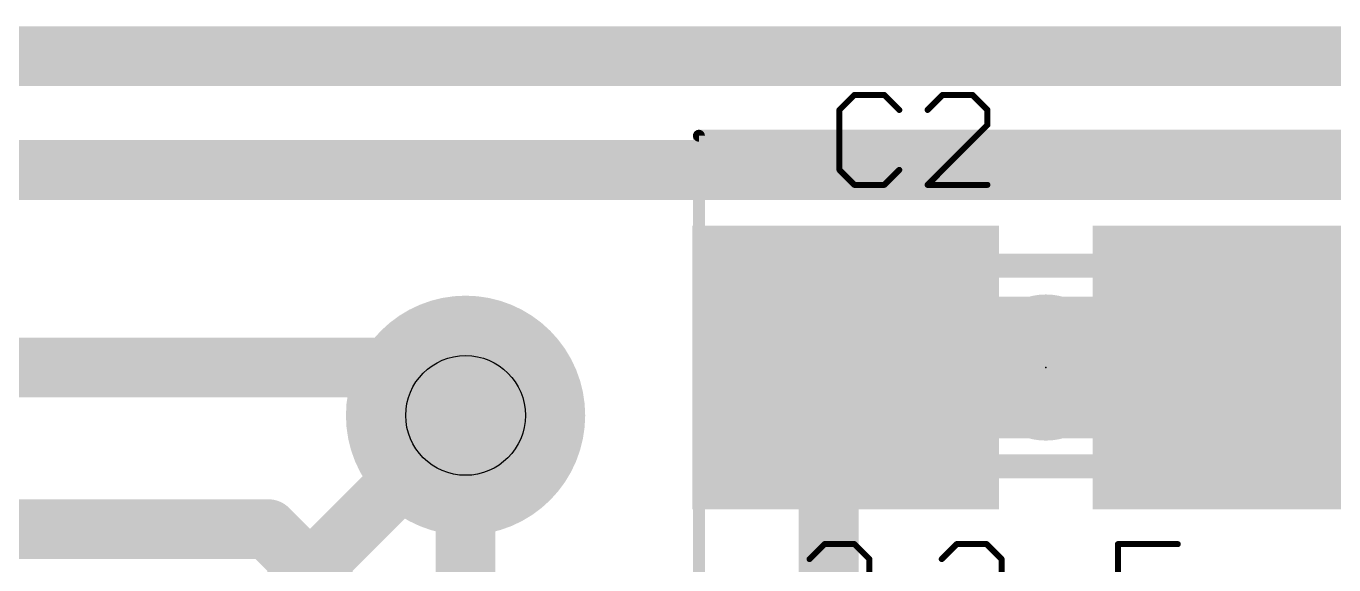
# Model space of a CAD drawing. Extents: x -34 to 73, y -15 to 16.
# Drawn here: x 10.07 to 15.62, y 13.08 to 15.37 of the extents above; entities that cross this region are included whole.
import ezdxf

# ---------------------------------------------------------------- set-up
doc = ezdxf.new("R2010")
doc.units = 0
for name, color, linetype in [('1', 12, 'CONTINUOUS'), ('16', 132, 'CONTINUOUS'), ('18', 110, 'CONTINUOUS'), ('20', 53, 'CONTINUOUS'), ('21', 41, 'CONTINUOUS'), ('23', 53, 'CONTINUOUS'), ('25', 253, 'CONTINUOUS'), ('27', 253, 'CONTINUOUS'), ('29', 253, 'CONTINUOUS'), ('31', 253, 'CONTINUOUS'), ('35', 253, 'CONTINUOUS'), ('39', 12, 'CONTINUOUS'), ('44', 253, 'CONTINUOUS'), ('51', 53, 'CONTINUOUS')]:
    doc.layers.add(name, color=color, linetype=linetype)

# ---------------------------------------------------------------- blocks, each defined once
blk = doc.blocks.new('RECT')
blk.add_solid([(-0.5, -0.5), (0.5, -0.5), (-0.5, 0.5), (0.5, 0.5)])
blk = doc.blocks.new('ROUNDV')
at = {"const_width": 0.5}
blk.add_lwpolyline([(0, -0.25, 1), (0, 0.25, 1), (0, -0.25)], format="xyb", dxfattribs=at)

msp = doc.modelspace()

# ---------------------------------------------------------------- linework, layer by layer
at = {"layer": '1', "const_width": 0.254}
for points in [[(25.4, 15.24), (0, 15.24)], [(18.2626, 14.7574), (6.5922, 14.7574)], [(7.454, 13.9192), (11.7348, 13.9192)], [(11.7348, 13.9192), (11.938, 13.716)], [(13.4796, 12.2416), (13.4796, 13.9192)], [(13.4796, 13.9192), (13.5518, 13.9192)], [(11.9379, 13.7159), (11.938, 13.716)], [(11.9379, 12.2416), (11.9379, 13.7159)], [(11.0998, 13.2334), (9.8552, 13.2334)], [(11.43, 12.9032), (11.0998, 13.2334)]]:
    msp.add_lwpolyline(points, dxfattribs=at)
at = {"layer": '1', "const_width": 0.127}
for points in [[(11.7797, 13.9641, 1), (11.6899, 13.8743)], [(11.7348, 13.8557, 1), (11.7348, 13.9827)], [(13.5431, 13.9192, 1), (13.4161, 13.9192)], [(13.4796, 13.9827, 1), (13.4796, 13.8557)], [(13.5518, 13.8557, 1), (13.5518, 13.9827)], [(12.0014, 13.7159, 1), (11.8744, 13.7159)], [(11.9829, 13.6711, 1), (11.8931, 13.7609)], [(11.893, 13.7608, 1), (11.9828, 13.671)], [(11.8931, 13.6711, 1), (11.9829, 13.7609)], [(11.1447, 13.2783, 1), (11.0549, 13.1885)], [(11.0998, 13.1699, 1), (11.0998, 13.2969)]]:
    msp.add_lwpolyline(points, format="xyb", dxfattribs=at)
at = {"layer": '16', "const_width": 0.254}
for points in [[(25.4, 15.24), (0, 15.24)], [(11.938, 13.716), (10.5156, 12.2936)]]:
    msp.add_lwpolyline(points, dxfattribs=at)
at = {"layer": '16', "const_width": 0.127}
msp.add_lwpolyline([(11.9829, 13.6711, 1), (11.8931, 13.7609)], format="xyb", dxfattribs=at)
at = {"layer": '20', "const_width": 0.254}
msp.add_lwpolyline([(25.4, 15.24), (0, 15.24)], dxfattribs=at)
at = {"layer": '21', "const_width": 0.5588}
msp.add_lwpolyline([(14.4018, 13.9497), (14.4018, 13.8887)], dxfattribs=at)
at = {"layer": '21', "const_width": 0.2794}
for points in [[(14.5415, 13.9497, 1), (14.2621, 13.9497)], [(14.2621, 13.8887, 1), (14.5415, 13.8887)]]:
    msp.add_lwpolyline(points, format="xyb", dxfattribs=at)
at = {"layer": '23'}
msp.add_point((14.4018, 13.9192), dxfattribs=at)
at = {"layer": '25', "const_width": 0.0254}
for points in [[(13.5891, 15.0752), (13.5255, 15.0117)], [(13.7162, 15.0752), (13.5891, 15.0752)], [(13.7797, 15.0117), (13.7162, 15.0752)], [(13.9633, 15.0752), (13.8997, 15.0117)], [(14.0904, 15.0752), (13.9633, 15.0752)], [(14.1539, 15.0117), (14.0904, 15.0752)], [(13.5255, 15.0117), (13.5255, 14.7575)], [(14.1539, 14.9481), (14.1539, 15.0117)], [(13.8997, 14.6939), (14.1539, 14.9481)], [(13.5255, 14.7575), (13.5891, 14.6939)], [(13.7162, 14.6939), (13.7797, 14.7575)], [(13.5891, 14.6939), (13.7162, 14.6939)], [(14.1539, 14.6939), (13.8997, 14.6939)]]:
    msp.add_lwpolyline(points, dxfattribs=at)
at = {"layer": '25', "const_width": 0.0127}
for points in [[(13.5891, 15.0816, 1), (13.5891, 15.0689)], [(13.5935, 15.0707, 1), (13.5846, 15.0797)], [(13.7207, 15.0797, 1), (13.7117, 15.0707)], [(13.7162, 15.0689, 1), (13.7162, 15.0816)], [(13.9633, 15.0816, 1), (13.9633, 15.0689)], [(13.9677, 15.0707, 1), (13.9588, 15.0797)], [(14.0949, 15.0797, 1), (14.0859, 15.0707)], [(14.0904, 15.0689, 1), (14.0904, 15.0816)], [(13.5319, 15.0117, 1), (13.5192, 15.0117)], [(13.521, 15.0162, 1), (13.53, 15.0072)], [(13.7752, 15.0072, 1), (13.7842, 15.0162)], [(13.8952, 15.0162, 1), (13.9042, 15.0072)], [(14.1603, 15.0117, 1), (14.1476, 15.0117)], [(14.1494, 15.0072, 1), (14.1584, 15.0162)], [(14.1476, 14.9481, 1), (14.1603, 14.9481)], [(14.1584, 14.9436, 1), (14.1494, 14.9526)], [(13.53, 14.7619, 1), (13.521, 14.753)], [(13.7842, 14.753, 1), (13.7752, 14.7619)], [(13.5192, 14.7575, 1), (13.5319, 14.7575)], [(13.5891, 14.7003, 1), (13.5891, 14.6876)], [(13.5846, 14.6894, 1), (13.5935, 14.6984)], [(13.7117, 14.6984, 1), (13.7207, 14.6894)], [(13.7162, 14.6876, 1), (13.7162, 14.7003)], [(13.8997, 14.7003, 1), (13.8997, 14.6876)], [(13.8952, 14.6984, 1), (13.9042, 14.6894)], [(14.1539, 14.6876, 1), (14.1539, 14.7003)]]:
    msp.add_lwpolyline(points, format="xyb", dxfattribs=at)
at = {"layer": '27', "const_width": 0.0254}
for points in [[(13.4621, 13.1702), (13.3985, 13.1067)], [(13.5892, 13.1702), (13.4621, 13.1702)], [(13.6527, 13.1067), (13.5892, 13.1702)], [(14.0234, 13.1702), (13.9598, 13.1067)], [(14.1505, 13.1702), (14.0234, 13.1702)], [(14.214, 13.1067), (14.1505, 13.1702)], [(14.7082, 12.7889), (14.7082, 13.1702)], [(14.7082, 13.1702), (14.9624, 13.1702)], [(13.6527, 13.0431), (13.6527, 13.1067)], [(14.214, 13.0431), (14.214, 13.1067)]]:
    msp.add_lwpolyline(points, dxfattribs=at)
at = {"layer": '27', "const_width": 0.0127}
for points in [[(13.4621, 13.1766, 1), (13.4621, 13.1639)], [(13.4665, 13.1657, 1), (13.4576, 13.1747)], [(13.5937, 13.1747, 1), (13.5847, 13.1657)], [(13.5892, 13.1639, 1), (13.5892, 13.1766)], [(14.0234, 13.1766, 1), (14.0234, 13.1639)], [(14.0279, 13.1657, 1), (14.0189, 13.1747)], [(14.155, 13.1747, 1), (14.146, 13.1657)], [(14.1505, 13.1639, 1), (14.1505, 13.1766)], [(14.7146, 13.1702, 1), (14.7019, 13.1702)], [(14.7082, 13.1766, 1), (14.7082, 13.1639)], [(14.9624, 13.1639, 1), (14.9624, 13.1766)], [(13.394, 13.1112, 1), (13.403, 13.1022)], [(13.6591, 13.1067, 1), (13.6464, 13.1067)], [(13.6482, 13.1022, 1), (13.6572, 13.1112)], [(13.9553, 13.1112, 1), (13.9643, 13.1022)], [(14.2204, 13.1067, 1), (14.2077, 13.1067)], [(14.2095, 13.1022, 1), (14.2185, 13.1112)]]:
    msp.add_lwpolyline(points, format="xyb", dxfattribs=at)
at = {"layer": '39', "const_width": 0.0508}
for points in [[(12.9288, 14.9022), (15.8748, 14.9022)], [(12.9288, 12.9362), (12.9288, 14.9022)]]:
    msp.add_lwpolyline(points, dxfattribs=at)
at = {"layer": '39', "const_width": 0.0254}
for points in [[(12.9288, 14.9149, 1), (12.9288, 14.8895)], [(12.9415, 14.9022, 1), (12.9161, 14.9022)]]:
    msp.add_lwpolyline(points, format="xyb", dxfattribs=at)
at = {"layer": '44'}
msp.add_circle((11.938, 13.716), 0.254, dxfattribs=at)
at = {"layer": '51', "const_width": 0.1016}
for points in [[(14.0458, 14.3512), (14.7578, 14.3512)], [(14.0458, 13.5002), (14.7578, 13.5002)]]:
    msp.add_lwpolyline(points, dxfattribs=at)
at = {"layer": '51', "const_width": 0.0508}
for points in [[(14.0458, 14.3766, 1), (14.0458, 14.3258)], [(14.7578, 14.3258, 1), (14.7578, 14.3766)], [(14.0458, 13.5256, 1), (14.0458, 13.4748)], [(14.7578, 13.4748, 1), (14.7578, 13.5256)]]:
    msp.add_lwpolyline(points, format="xyb", dxfattribs=at)

# ---------------------------------------------------------------- block references
at = {"layer": '1', "xscale": 1.1}
for p in [(13.5518, 13.9192), (15.2518, 13.9192)]:
    msp.add_blockref('RECT', p, dxfattribs=at)
at = {"layer": '18', "xscale": 1.016, "yscale": 1.016}
msp.add_blockref('ROUNDV', (11.938, 13.716), dxfattribs=at)
msp.add_blockref('ROUNDV', (11.938, 13.716), dxfattribs=at)
at = {"layer": '29', "xscale": 1.3032, "yscale": 1.2032}
for p in [(13.5518, 13.9192), (15.2518, 13.9192)]:
    msp.add_blockref('RECT', p, dxfattribs=at)
at = {"layer": '31', "xscale": 1.1}
for p in [(13.5518, 13.9192), (15.2518, 13.9192)]:
    msp.add_blockref('RECT', p, dxfattribs=at)
at = {"layer": '35', "xscale": 0.3998, "yscale": 0.6}
msp.add_blockref('RECT', (14.4018, 13.9192), dxfattribs=at)
at = {"layer": '51', "xscale": 0.5001, "yscale": 0.95}
for p in [(13.8137, 13.9243), (14.9821, 13.9243)]:
    msp.add_blockref('RECT', p, dxfattribs=at)

doc.saveas('drawing.dxf')
